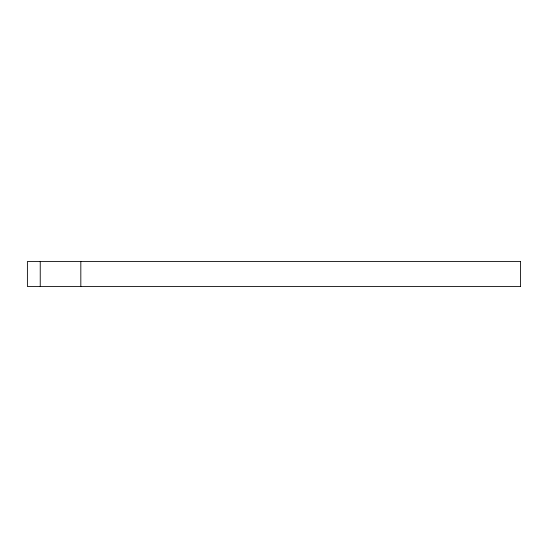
<?xml version="1.0" encoding="UTF-8"?>
<svg xmlns="http://www.w3.org/2000/svg" width="548" height="548" viewBox="0 0 548 548"><rect width="100%" height="100%" fill="white"/><g stroke="black" fill="none" stroke-linecap="round" stroke-linejoin="round"><path stroke-width="0.82" d="M520.6 261.512L27.4 261.512L27.4 286.488L520.6 286.488M520.545 261.512L520.545 286.488M80.823 261.512L80.823 286.488M40.237 261.512L40.237 286.488"/></g></svg>
